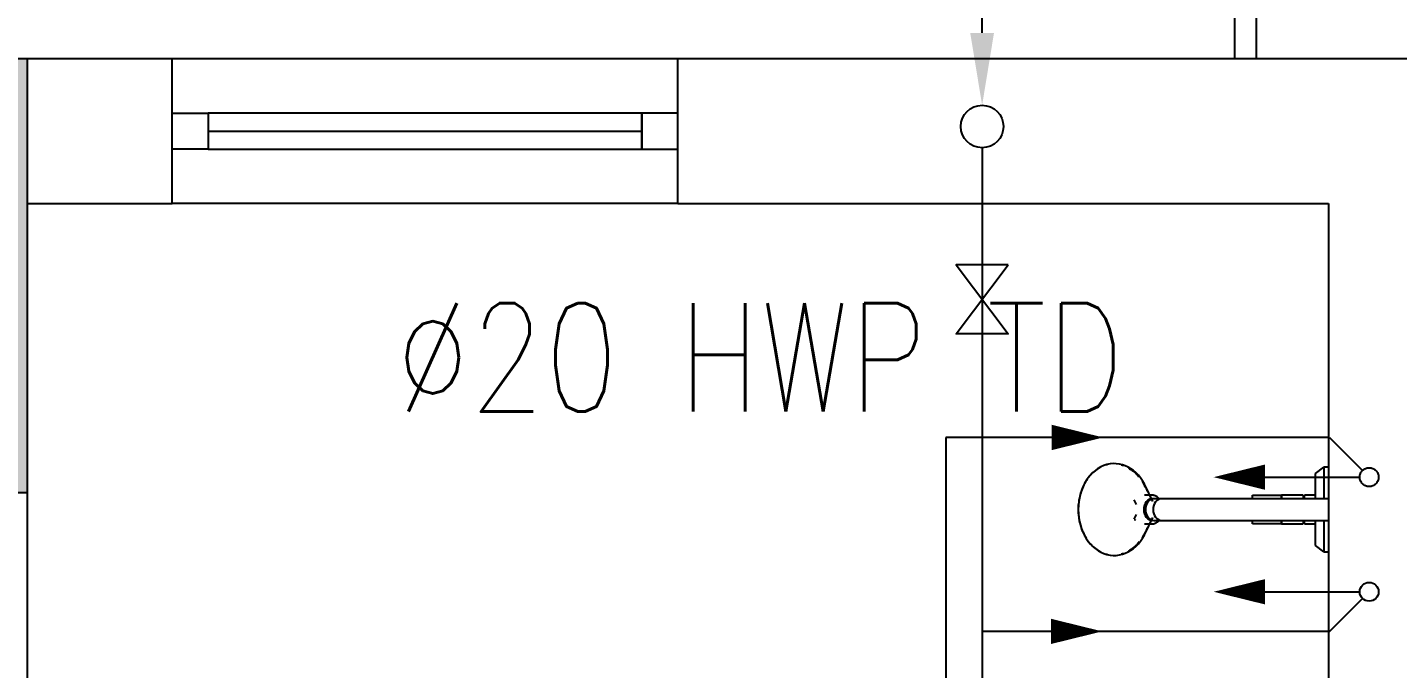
# Model space of a CAD drawing. Header units: metres. Extents: x -658 to -58, y -713 to -118.
# Drawn here: x -212.006 to -210.11, y -255.026 to -254.138 of the extents above; entities that cross this region are included whole.
import ezdxf
from ezdxf import colors
from ezdxf.entities.mleader import LeaderData, LeaderLine
from ezdxf.enums import TextEntityAlignment as Align
from ezdxf.math import Vec2, Vec3

# ---------------------------------------------------------------- set-up
doc = ezdxf.new("R2010")
doc.units = ezdxf.units.M
doc.header["$LTSCALE"] = 100
doc.linetypes.add('DASHED', pattern=[0.75, 0.5, -0.25])
for name, color, linetype in [('cw', 4, 'Continuous'), ('hw', 1, 'Continuous'), ('plan', 8, 'Continuous'), ('VALVES', 3, 'Continuous'), ('WATER ARR', 114, 'Continuous'), ('WATER TEXT', 3, 'Continuous'), ('WATER-SUPPLY', 4, 'Continuous')]:
    doc.layers.add(name, color=color, linetype=linetype)
doc.styles.add('02-GROUND-FOR WORK$0$MZ', font='romans.shx', dxfattribs={"width": 0.8})
doc.styles.add('TIMES', font='simplex.shx', dxfattribs={"width": 0.8, "height": 0.4})

# ---------------------------------------------------------------- blocks, each defined once
blk = doc.blocks.new('SHOWER_MOXIE_BLUETOOTH_17280 - MOXIE-V22-دور الملحق')
for p, q in [((0.105, 0.3797), (0.105, 0.37)), ((0.1117, 0.394), (0.1182, 0.3908)), ((0.1318, 0.3908), (0.1382, 0.394)), ((0.145, 0.37), (0.145, 0.3797)), ((0.0917, 0.3788), (0.1139, 0.368)), ((0.11, 0.3665), (0.11, 0.3558)), ((0.1361, 0.368), (0.1583, 0.3788)), ((0.14, 0.3558), (0.14, 0.3665)), ((0.11, 0.2585), (0.11, 0.125)), ((0.14, 0.125), (0.14, 0.2585)), ((0.1052, 0.1902), (0.1052, 0.2302)), ((0.1052, 0.2302), (0.1099, 0.2302)), ((0.14, 0.2302), (0.1449, 0.2302)), ((0.1449, 0.2302), (0.1448, 0.1902)), ((0.1099, 0.1902), (0.1052, 0.1902)), ((0.1052, 0.1902), (0.1052, 0.1601)), ((0.1052, 0.1902), (0.1099, 0.1902)), ((0.1448, 0.1902), (0.1401, 0.1902)), ((0.1401, 0.1902), (0.1448, 0.1902)), ((0.1448, 0.1601), (0.1448, 0.1902)), ((0.11, 0.1601), (0.1052, 0.1601)), ((0.1052, 0.1582), (0.1052, 0.1432)), ((0.1052, 0.1582), (0.11, 0.1582)), ((0.108, 0.1602), (0.108, 0.1582)), ((0.1448, 0.1601), (0.1401, 0.1601)), ((0.1401, 0.1582), (0.1448, 0.1582)), ((0.142, 0.1582), (0.142, 0.1602)), ((0.1448, 0.1432), (0.1448, 0.1582)), ((0.0665, 0.1315), (0.0752, 0.1432)), ((0.0752, 0.1432), (0.1098, 0.1432)), ((0.1403, 0.1432), (0.1748, 0.1432)), ((0.1748, 0.1432), (0.1835, 0.1315)), ((0.0665, 0.1315), (0.0665, 0.125)), ((0.1099, 0.1315), (0.0665, 0.1315)), ((0.125, 0.125), (0.11, 0.125)), ((0.14, 0.125), (0.125, 0.125)), ((0.1835, 0.1315), (0.1402, 0.1315)), ((0.1835, 0.125), (0.1835, 0.1315))]:
    blk.add_line(p, q)
at = {"flags": 128}
for points in [[(0.125, 0.4712), (0.1225, 0.4712), (0.1199, 0.4711), (0.1174, 0.4709), (0.1149, 0.4706), (0.1124, 0.4703), (0.1099, 0.4698), (0.1075, 0.4693), (0.105, 0.4687), (0.1027, 0.468), (0.1003, 0.4673), (0.098, 0.4665), (0.0957, 0.4656), (0.0935, 0.4646), (0.0913, 0.4636), (0.0892, 0.4625), (0.0871, 0.4614), (0.0851, 0.4601), (0.0832, 0.4589), (0.0813, 0.4575), (0.0795, 0.4561), (0.0777, 0.4546), (0.0761, 0.4531), (0.0745, 0.4516), (0.073, 0.4499), (0.0716, 0.4483), (0.0702, 0.4466), (0.069, 0.4448), (0.0678, 0.443), (0.0668, 0.4412), (0.0666, 0.4409)], [(0.1834, 0.4409), (0.1823, 0.4428), (0.1812, 0.4446), (0.1799, 0.4463), (0.1786, 0.448), (0.1772, 0.4497), (0.1757, 0.4513), (0.1742, 0.4529), (0.1725, 0.4544), (0.1708, 0.4559), (0.169, 0.4573), (0.1671, 0.4587), (0.1652, 0.4599), (0.1632, 0.4612), (0.1611, 0.4624), (0.159, 0.4635), (0.1569, 0.4645), (0.1546, 0.4655), (0.1524, 0.4664), (0.1501, 0.4672), (0.1477, 0.4679), (0.1453, 0.4686), (0.1429, 0.4692), (0.1405, 0.4697), (0.138, 0.4702), (0.1355, 0.4706), (0.133, 0.4708), (0.1305, 0.4711), (0.1279, 0.4712), (0.1254, 0.4712), (0.125, 0.4712)], [(0.0801, 0.387), (0.0784, 0.3884), (0.0767, 0.3899), (0.0752, 0.3915), (0.0737, 0.3931), (0.0723, 0.3947), (0.071, 0.3964), (0.0698, 0.3981), (0.0687, 0.3998), (0.0676, 0.4016), (0.0675, 0.4019)], [(0.1825, 0.4019), (0.1815, 0.4001), (0.1804, 0.3984), (0.1792, 0.3966), (0.1779, 0.395), (0.1765, 0.3933), (0.1751, 0.3917), (0.1735, 0.3902), (0.1719, 0.3887), (0.1702, 0.3872)], [(0.0939, 0.3786), (0.0917, 0.3796), (0.0896, 0.3807), (0.0876, 0.3818), (0.0857, 0.383)], [(0.1637, 0.3826), (0.1627, 0.382), (0.1607, 0.3809), (0.1586, 0.3798), (0.1565, 0.3787)], [(0.105, 0.37), (0.105, 0.3693), (0.1051, 0.3686), (0.1052, 0.368), (0.1053, 0.3673), (0.1054, 0.3667), (0.1056, 0.366), (0.1058, 0.3654), (0.1061, 0.3647), (0.1064, 0.3641), (0.1067, 0.3635), (0.107, 0.3629), (0.1074, 0.3623), (0.1078, 0.3618), (0.1082, 0.3612), (0.1086, 0.3607), (0.1091, 0.3601), (0.1096, 0.3596), (0.1101, 0.3591)], [(0.125, 0.3784), (0.1244, 0.3784), (0.1238, 0.3784), (0.1232, 0.3783), (0.1227, 0.3782), (0.1221, 0.3782), (0.1215, 0.3781), (0.1209, 0.3779), (0.1204, 0.3778), (0.1198, 0.3776), (0.1192, 0.3775), (0.1187, 0.3773), (0.1182, 0.3771), (0.1176, 0.3768), (0.1171, 0.3766), (0.1166, 0.3763), (0.1161, 0.3761), (0.1156, 0.3758), (0.1152, 0.3755), (0.1147, 0.3751), (0.1143, 0.3748), (0.1138, 0.3744), (0.1136, 0.3742)], [(0.1364, 0.3742), (0.136, 0.3746), (0.1356, 0.3749), (0.1351, 0.3753), (0.1347, 0.3756), (0.1342, 0.3759), (0.1337, 0.3762), (0.1332, 0.3764), (0.1327, 0.3767), (0.1322, 0.3769), (0.1316, 0.3772), (0.1311, 0.3774), (0.1305, 0.3775), (0.13, 0.3777), (0.1294, 0.3779), (0.1289, 0.378), (0.1283, 0.3781), (0.1277, 0.3782), (0.1271, 0.3783), (0.1265, 0.3783), (0.126, 0.3784), (0.1254, 0.3784), (0.125, 0.3784)], [(0.1402, 0.3595), (0.1408, 0.36), (0.1412, 0.3605), (0.1417, 0.3611), (0.1421, 0.3616), (0.1425, 0.3622), (0.1429, 0.3628), (0.1433, 0.3633), (0.1436, 0.364), (0.1439, 0.3646), (0.1441, 0.3652), (0.1443, 0.3658), (0.1445, 0.3665), (0.1447, 0.3671), (0.1448, 0.3678), (0.1449, 0.3685), (0.145, 0.3691), (0.145, 0.3698), (0.145, 0.37)], [(0.11, 0.3558), (0.11, 0.3527), (0.11, 0.3494), (0.11, 0.346), (0.11, 0.3424), (0.11, 0.3387), (0.11, 0.3348), (0.11, 0.3309), (0.11, 0.3268), (0.11, 0.3226), (0.11, 0.3184), (0.11, 0.314), (0.11, 0.3095), (0.11, 0.305), (0.11, 0.3003), (0.11, 0.2956), (0.11, 0.2909), (0.11, 0.2861), (0.11, 0.2813), (0.11, 0.2764), (0.11, 0.2715), (0.11, 0.2665), (0.11, 0.2616), (0.11, 0.2585)], [(0.14, 0.2585), (0.14, 0.2634), (0.14, 0.2684), (0.14, 0.2733), (0.14, 0.2782), (0.14, 0.2831), (0.14, 0.2879), (0.14, 0.2927), (0.14, 0.2974), (0.14, 0.3021), (0.14, 0.3067), (0.14, 0.3112), (0.14, 0.3156), (0.14, 0.32), (0.14, 0.3242), (0.14, 0.3284), (0.14, 0.3324), (0.14, 0.3363), (0.14, 0.3401), (0.14, 0.3437), (0.14, 0.3473), (0.14, 0.3506), (0.14, 0.3539), (0.14, 0.3558)]]:
    blk.add_lwpolyline(points, dxfattribs=at)
for centre, major_axis, start_param, end_param in [((0.125, 0.4213), (-0.0635, 0), 4.712389, 7.442161), ((0.125, 0.4213), (0.0635, 0), 5.12421, 7.853982), ((0.125, 0.4213), (0.0626, 0), 2.917193, 2.941068), ((0.125, 0.4213), (0.0626, 0), 0.200525, 0.224399), ((0.125, 0.4213), (0.0626, 0), 3.342118, 3.403978), ((0.125, 0.4213), (0.0626, 0), 6.020799, 6.08266), ((0.125, 0.4213), (0.0395, 0), 4.322798, 4.368533), ((0.125, 0.3687), (-0.015, 0), 4.712389, 6.283185), ((0.125, 0.3687), (0.015, 0), 0, 1.570796), ((0.125, 0.3665), (-0.015, 0), 4.712389, 6.283185), ((0.125, 0.3558), (-0.015, 0), 4.712389, 6.283185), ((0.125, 0.3665), (0.015, 0), 0, 1.570796), ((0.125, 0.3558), (0.015, 0), 0, 1.570796)]:
    blk.add_ellipse(centre, major_axis=major_axis, ratio=0.786454, start_param=start_param, end_param=end_param)
blk = doc.blocks.new('*U113')
blk.add_line((0.65, 0), (0.05, 0))
for points in [[(0.05, 0.025), (0, 0.025), (0, -0.025), (0.05, -0.025)], [(0.65, -0.025), (0.65, 0.025), (0.05, 0.025), (0.05, -0.025)], [(0.65, 0.025), (0.7, 0.025), (0.7, -0.025), (0.65, -0.025)]]:
    blk.add_lwpolyline(points, close=True)
blk = doc.blocks.new('TRF4R4R43TR43')
h = blk.add_hatch(color=256)
h.dxf.hatch_style = 1
h.paths.add_polyline_path([(-212.2055, -219.5551), (-212.0055, -219.5551), (-212.0055, -218.9551), (-212.2055, -218.9551)])
blk.add_lwpolyline([(-212.2055, -219.5551), (-212.0055, -219.5551), (-212.0055, -218.9551), (-212.2055, -218.9551)], close=True)
blk = doc.blocks.new('A$C79349d3f')
at = {"layer": 'plan', "ltscale": 0.4}
blk.add_line((-22.1335, 21.1095), (-22.1335, 19.3095), dxfattribs=at)
at = {"layer": 'plan', "ltscale": 0.05}
blk.add_line((-22.1035, 21.1095), (-22.1035, 19.3095), dxfattribs=at)
at = {"layer": 'plan'}
for p, q in [((-23.6035, 19.3095), (-33.5035, 19.3095)), ((-23.6035, 19.1095), (-23.6035, 19.3095)), ((-22.9035, 19.3095), (-23.6035, 19.3095)), ((-22.9035, 19.1095), (-22.9035, 19.3095)), ((-20.9035, 19.3095), (-22.9035, 19.3095)), ((-23.8035, 16.7095), (-23.8035, 19.1095)), ((-23.8035, 19.1095), (-23.6035, 19.1095)), ((-22.9035, 19.1095), (-23.6035, 19.1095)), ((-22.9035, 19.1095), (-22.0035, 19.1095)), ((-22.0035, 19.1095), (-22.0035, 16.7095))]:
    blk.add_line(p, q, dxfattribs=at)
blk.add_blockref('TRF4R4R43TR43', (188.202, 238.2646), dxfattribs=at)
for name, p, rotation in [('*U113', (-22.9035, 19.2095), 180), ('SHOWER_MOXIE_BLUETOOTH_17280 - MOXIE-V22-دور الملحق', (-21.8785, 18.561), 89.99999999999997)]:
    blk.add_blockref(name, p, dxfattribs=dict(at, rotation=rotation))

msp = doc.modelspace()

# ---------------------------------------------------------------- linework, layer by layer
at = {"layer": 'cw', "linetype": 'Continuous'}
for p, q in [((-210.6847, -254.305), (-210.6847, -256.4588)), ((-210.3071, -254.9193), (-210.1622, -254.9193))]:
    msp.add_line(p, q, dxfattribs=at)
for centre, radius in [((-210.6847, -254.2756), 0.0294), ((-210.1492, -254.9193), 0.013)]:
    msp.add_circle(centre, radius, dxfattribs=at)
at = {"layer": 'hw', "linetype": 'DASHED', "ltscale": 0.1}
for p, q in [((-210.204, -254.7058), (-210.7347, -254.7058)), ((-210.7347, -254.7058), (-210.7347, -256.1906)), ((-210.204, -254.7058), (-210.1584, -254.7515)), ((-210.3124, -254.7607), (-210.1622, -254.7607))]:
    msp.add_line(p, q, dxfattribs=at)
msp.add_circle((-210.1492, -254.7607), 0.013, dxfattribs=at)
at = {"layer": 'VALVES', "color": 1, "elevation": 0}
msp.add_lwpolyline([(-210.6489, -254.467), (-210.7204, -254.467), (-210.6489, -254.5623), (-210.7204, -254.5623)], close=True, dxfattribs=at)
at = {"layer": 'WATER ARR'}
for points in [[(-210.5172, -254.7058, 0, 0.035, 0), (-210.5883, -254.7058, 0.035, 0.035, 0)], [(-210.3644, -254.7607, 0, 0.035, 0), (-210.2933, -254.7607, 0.035, 0.035, 0)], [(-210.3644, -254.9193, 0, 0.035, 0), (-210.2933, -254.9193, 0.035, 0.035, 0)], [(-210.5185, -254.9741, 0, 0.035, 0), (-210.5896, -254.9741, 0.035, 0.035, 0)]]:
    msp.add_lwpolyline(points, format="xyseb", dxfattribs=at)
at = {"layer": 'WATER-SUPPLY', "ltscale": 15}
for q in [(-210.1584, -254.9284), (-210.6847, -254.9741)]:
    msp.add_line((-210.204, -254.9741), q, dxfattribs=at)

# ---------------------------------------------------------------- block references
at = {"layer": 'plan'}
msp.add_blockref('A$C79349d3f', (-188.202, -273.4915), dxfattribs=at)

# ---------------------------------------------------------------- texts
at = {"layer": 'WATER TEXT', "color": 3, "style": 'TIMES', "width": 0.8}
msp.add_text('∅20 HWP TD', height=0.15, dxfattribs=at).set_placement((-210.9921, -254.595), align=Align.MIDDLE_CENTER)

# ---------------------------------------------------------------- leaders
at = {"layer": 'WATER TEXT', "color": 3}
ml = msp.add_multileader_mtext('Standard', dxfattribs=at)
ml.set_content('∅32 CWP FA', color=3, style='02-GROUND-FOR WORK$0$MZ')
ml.set_leader_properties(color=1)
ml.build(insert=Vec2(0, 0))
ml.multileader.update_dxf_attribs({"text_left_attachment_type": 6, "text_right_attachment_type": 6, "dogleg_length": 100, "arrow_head_size": 0.1})
ctx = ml.context
ctx.base_point, ctx.char_height, ctx.arrow_head_size, ctx.landing_gap_size, ctx.plane_origin = Vec3(-212.301, -253.7547), 0.2, 0.1, 0.00009, Vec3(-210.8442, -254.5012)
ctx.left_attachment, ctx.right_attachment, ctx.text_align_type = 6, 6, 2
notes = []
notes.append((ctx, [(0, (1, 1, 0), (-210.6847, -253.7547), (-1, 0), 0.1, [(0, [(-210.6847, -254.2462)], 0, [])])]))
ctx.mtext.insert, ctx.mtext.alignment, ctx.mtext.flow_direction = Vec3(-210.7848, -253.5147), 3, 5
for ctx, leaders in notes:
    for number, flags, end, landing, length, lines in leaders:
        leader = LeaderData()
        leader.index, (leader.has_last_leader_line, leader.has_dogleg_vector, leader.attachment_direction) = number, flags
        leader.last_leader_point, leader.dogleg_vector, leader.dogleg_length = Vec3(end), Vec3(landing), length
        for number, points, colour, breaks in lines:
            line = LeaderLine()
            line.index, line.vertices, line.color, line.breaks = number, Vec3.list(points), colors.encode_raw_color(colour), breaks
            leader.lines.append(line)
        ctx.leaders.append(leader)

doc.saveas('drawing.dxf')
